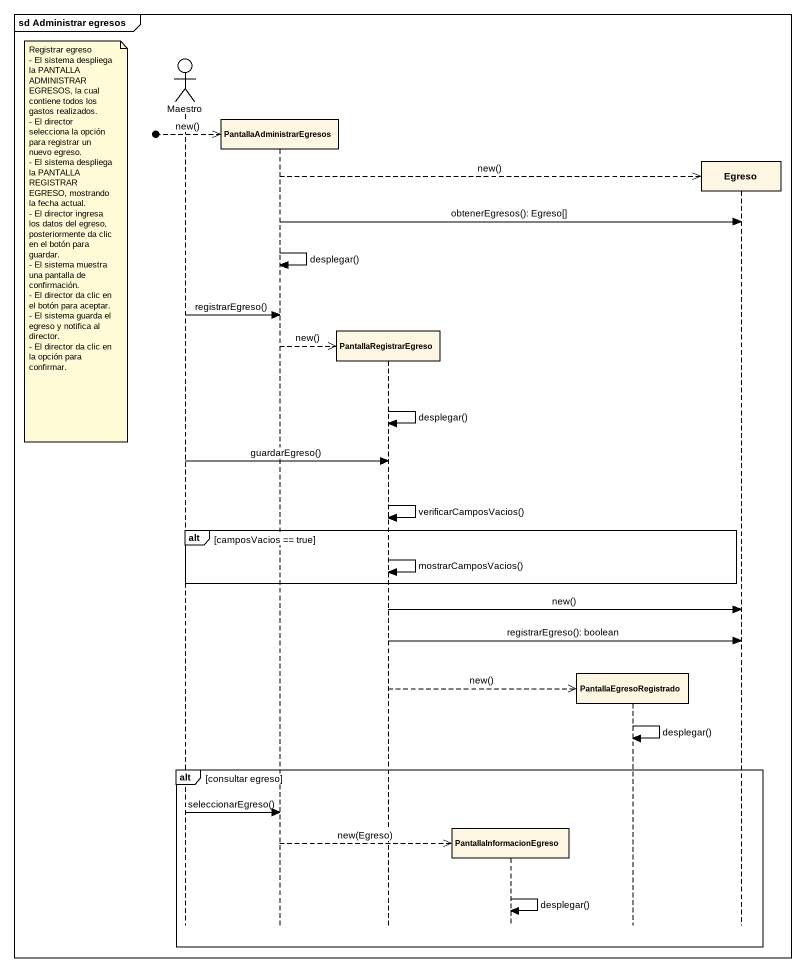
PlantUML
@startuml
mainframe sd Administrar egresos
hide footbox
actor Maestro
participant PantallaAdministrarEgresos
participant PantallaRegistrarEgreso
participant PantallaInformacionEgreso
participant PantallaEgresoRegistrado
participant Egreso

[o-->> PantallaAdministrarEgresos : new()
PantallaAdministrarEgresos -->> Egreso ** : new()
PantallaAdministrarEgresos -> Egreso : obtenerEgresos(): Egreso[]
note left of Maestro
  Registrar egreso
  - El sistema despliega la PANTALLA ADMINISTRAR EGRESOS, la cual contiene todos los gastos realizados.
  - El director selecciona la opción para registrar un nuevo egreso.
  - El sistema despliega la PANTALLA REGISTRAR EGRESO, mostrando la fecha actual.
  - El director ingresa los datos del egreso, posteriormente da clic en el botón para guardar.
  - El sistema muestra una pantalla de confirmación.
  - El director da clic en el botón para aceptar.
  - El sistema guarda el egreso y notifica al director.
  - El director da clic en la opción para confirmar.
end note
PantallaAdministrarEgresos -> PantallaAdministrarEgresos : desplegar()
Maestro -> PantallaAdministrarEgresos : registrarEgreso()
PantallaAdministrarEgresos -->> PantallaRegistrarEgreso ** : new()
PantallaRegistrarEgreso -> PantallaRegistrarEgreso : desplegar()
Maestro -> PantallaRegistrarEgreso : guardarEgreso()
PantallaRegistrarEgreso -> PantallaRegistrarEgreso : verificarCamposVacios()
alt camposVacios == true
  PantallaRegistrarEgreso -> PantallaRegistrarEgreso : mostrarCamposVacios()
end
PantallaRegistrarEgreso -> Egreso : new()
PantallaRegistrarEgreso -> Egreso : registrarEgreso(): boolean
PantallaRegistrarEgreso -->> PantallaEgresoRegistrado ** : new()
PantallaEgresoRegistrado -> PantallaEgresoRegistrado : desplegar()
alt consultar egreso
  Maestro -> PantallaAdministrarEgresos : seleccionarEgreso()
  PantallaAdministrarEgresos -->> PantallaInformacionEgreso ** : new(Egreso)
  PantallaInformacionEgreso -> PantallaInformacionEgreso : desplegar()
end
@enduml
